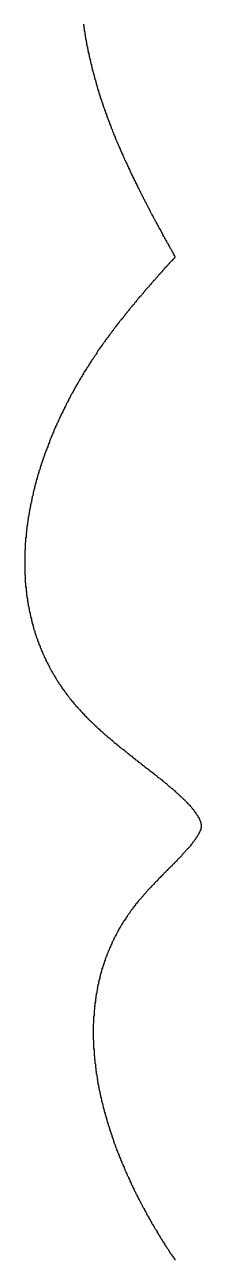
# Model space of a CAD drawing. Header units: millimetres. Extents: x 35 to 605, y 64 to 964.
# Drawn here: x 264.29 to 268.29, y 407.43 to 435.43 of the extents above; entities that cross this region are included whole.
import ezdxf

# ---------------------------------------------------------------- set-up
doc = ezdxf.new("R2010")
doc.units = ezdxf.units.MM

msp = doc.modelspace()

# ---------------------------------------------------------------- linework, layer by layer
msp.add_polyline3d([(265.617, 435.448, 0), (265.617, 435.428, 0), (265.627, 435.408, 0), (265.627, 435.398, 0), (265.627, 435.378, 0), (265.627, 435.358, 0), (265.637, 435.338, 0), (265.637, 435.328, 0), (265.637, 435.308, 0), (265.637, 435.288, 0), (265.647, 435.278, 0), (265.647, 435.258, 0), (265.647, 435.238, 0), (265.647, 435.218, 0), (265.657, 435.208, 0), (265.657, 435.188, 0), (265.657, 435.168, 0), (265.667, 435.148, 0), (265.667, 435.138, 0), (265.667, 435.118, 0), (265.667, 435.098, 0), (265.677, 435.088, 0), (265.677, 435.068, 0), (265.677, 435.048, 0), (265.687, 435.028, 0), (265.687, 435.018, 0), (265.687, 434.998, 0), (265.697, 434.978, 0), (265.697, 434.968, 0), (265.697, 434.948, 0), (265.707, 434.928, 0), (265.707, 434.918, 0), (265.707, 434.898, 0), (265.717, 434.878, 0), (265.717, 434.858, 0), (265.717, 434.848, 0), (265.727, 434.828, 0), (265.727, 434.808, 0), (265.727, 434.798, 0), (265.737, 434.778, 0), (265.737, 434.758, 0), (265.747, 434.748, 0), (265.747, 434.728, 0), (265.747, 434.708, 0), (265.757, 434.698, 0), (265.757, 434.678, 0), (265.757, 434.658, 0), (265.767, 434.648, 0), (265.767, 434.628, 0), (265.777, 434.608, 0), (265.777, 434.588, 0), (265.777, 434.578, 0), (265.787, 434.558, 0), (265.787, 434.538, 0), (265.797, 434.528, 0), (265.797, 434.508, 0), (265.797, 434.488, 0), (265.807, 434.478, 0), (265.807, 434.458, 0), (265.817, 434.438, 0), (265.817, 434.428, 0), (265.817, 434.408, 0), (265.827, 434.388, 0), (265.827, 434.378, 0), (265.837, 434.358, 0), (265.837, 434.348, 0), (265.847, 434.328, 0), (265.847, 434.308, 0), (265.857, 434.298, 0), (265.857, 434.278, 0), (265.857, 434.258, 0), (265.867, 434.248, 0), (265.867, 434.228, 0), (265.877, 434.208, 0), (265.877, 434.198, 0), (265.887, 434.178, 0), (265.887, 434.158, 0), (265.897, 434.148, 0), (265.897, 434.128, 0), (265.907, 434.108, 0), (265.907, 434.098, 0), (265.907, 434.078, 0), (265.917, 434.068, 0), (265.917, 434.048, 0), (265.927, 434.028, 0), (265.927, 434.018, 0), (265.937, 433.998, 0), (265.937, 433.978, 0), (265.947, 433.968, 0), (265.947, 433.948, 0), (265.957, 433.938, 0), (265.957, 433.918, 0), (265.967, 433.898, 0), (265.967, 433.888, 0), (265.977, 433.868, 0), (265.977, 433.848, 0), (265.987, 433.838, 0), (265.987, 433.818, 0), (265.997, 433.808, 0), (265.997, 433.788, 0), (266.007, 433.768, 0), (266.007, 433.758, 0), (266.017, 433.738, 0), (266.027, 433.718, 0), (266.027, 433.708, 0), (266.037, 433.688, 0), (266.037, 433.678, 0), (266.047, 433.658, 0), (266.047, 433.638, 0), (266.057, 433.628, 0), (266.057, 433.608, 0), (266.067, 433.598, 0), (266.067, 433.578, 0), (266.077, 433.558, 0), (266.077, 433.548, 0), (266.087, 433.528, 0), (266.097, 433.518, 0), (266.097, 433.498, 0), (266.107, 433.478, 0), (266.107, 433.468, 0), (266.117, 433.448, 0), (266.117, 433.438, 0), (266.127, 433.418, 0), (266.137, 433.408, 0), (266.137, 433.388, 0), (266.147, 433.368, 0), (266.147, 433.358, 0), (266.157, 433.338, 0), (266.157, 433.328, 0), (266.167, 433.308, 0), (266.177, 433.288, 0), (266.177, 433.278, 0), (266.187, 433.258, 0), (266.187, 433.248, 0), (266.197, 433.228, 0), (266.207, 433.218, 0), (266.207, 433.198, 0), (266.217, 433.178, 0), (266.217, 433.168, 0), (266.227, 433.148, 0), (266.237, 433.138, 0), (266.237, 433.118, 0), (266.247, 433.108, 0), (266.247, 433.088, 0), (266.257, 433.068, 0), (266.267, 433.058, 0), (266.267, 433.038, 0), (266.277, 433.028, 0), (266.277, 433.008, 0), (266.287, 432.998, 0), (266.297, 432.978, 0), (266.297, 432.958, 0), (266.307, 432.948, 0), (266.317, 432.928, 0), (266.317, 432.918, 0), (266.327, 432.898, 0), (266.337, 432.888, 0), (266.337, 432.868, 0), (266.347, 432.858, 0), (266.347, 432.838, 0), (266.357, 432.818, 0), (266.367, 432.808, 0), (266.367, 432.788, 0), (266.377, 432.778, 0), (266.387, 432.758, 0), (266.387, 432.748, 0), (266.397, 432.728, 0), (266.407, 432.718, 0), (266.407, 432.698, 0), (266.417, 432.688, 0), (266.427, 432.668, 0), (266.427, 432.648, 0), (266.437, 432.638, 0), (266.447, 432.618, 0), (266.447, 432.608, 0), (266.457, 432.588, 0), (266.467, 432.578, 0), (266.467, 432.558, 0), (266.477, 432.548, 0), (266.487, 432.528, 0), (266.487, 432.518, 0), (266.497, 432.498, 0), (266.507, 432.488, 0), (266.507, 432.468, 0), (266.517, 432.458, 0), (266.527, 432.438, 0), (266.527, 432.418, 0), (266.537, 432.408, 0), (266.547, 432.388, 0), (266.547, 432.378, 0), (266.557, 432.358, 0), (266.567, 432.348, 0), (266.567, 432.328, 0), (266.577, 432.318, 0), (266.587, 432.298, 0), (266.597, 432.288, 0), (266.597, 432.268, 0), (266.607, 432.258, 0), (266.617, 432.238, 0), (266.617, 432.228, 0), (266.627, 432.208, 0), (266.637, 432.198, 0), (266.637, 432.178, 0), (266.647, 432.168, 0), (266.657, 432.148, 0), (266.667, 432.138, 0), (266.667, 432.118, 0), (266.677, 432.108, 0), (266.687, 432.088, 0), (266.687, 432.078, 0), (266.697, 432.058, 0), (266.707, 432.048, 0), (266.717, 432.028, 0), (266.717, 432.018, 0), (266.727, 431.998, 0), (266.737, 431.988, 0), (266.737, 431.968, 0), (266.747, 431.958, 0), (266.757, 431.938, 0), (266.767, 431.928, 0), (266.767, 431.908, 0), (266.777, 431.898, 0), (266.787, 431.878, 0), (266.797, 431.868, 0), (266.797, 431.848, 0), (266.807, 431.838, 0), (266.817, 431.818, 0), (266.827, 431.808, 0), (266.827, 431.788, 0), (266.837, 431.778, 0), (266.847, 431.758, 0), (266.847, 431.748, 0), (266.857, 431.728, 0), (266.867, 431.718, 0), (266.877, 431.698, 0), (266.877, 431.688, 0), (266.887, 431.668, 0), (266.897, 431.658, 0), (266.907, 431.638, 0), (266.907, 431.628, 0), (266.917, 431.608, 0), (266.927, 431.598, 0), (266.937, 431.578, 0), (266.937, 431.568, 0), (266.947, 431.548, 0), (266.957, 431.538, 0), (266.967, 431.518, 0), (266.967, 431.508, 0), (266.977, 431.488, 0), (266.987, 431.478, 0), (266.997, 431.458, 0), (266.997, 431.448, 0), (267.007, 431.428, 0), (267.017, 431.418, 0), (267.027, 431.398, 0), (267.037, 431.388, 0), (267.037, 431.378, 0), (267.047, 431.358, 0), (267.057, 431.348, 0), (267.067, 431.328, 0), (267.067, 431.318, 0), (267.077, 431.298, 0), (267.087, 431.288, 0), (267.097, 431.268, 0), (267.097, 431.258, 0), (267.107, 431.238, 0), (267.117, 431.228, 0), (267.127, 431.208, 0), (267.127, 431.198, 0), (267.137, 431.178, 0), (267.147, 431.168, 0), (267.157, 431.148, 0), (267.167, 431.138, 0), (267.167, 431.128, 0), (267.177, 431.108, 0), (267.187, 431.098, 0), (267.197, 431.078, 0), (267.197, 431.068, 0), (267.207, 431.048, 0), (267.217, 431.038, 0), (267.227, 431.018, 0), (267.237, 431.008, 0), (267.237, 430.988, 0), (267.247, 430.978, 0), (267.257, 430.958, 0), (267.267, 430.948, 0), (267.267, 430.938, 0), (267.277, 430.918, 0), (267.287, 430.908, 0), (267.297, 430.888, 0), (267.307, 430.878, 0), (267.307, 430.858, 0), (267.317, 430.848, 0), (267.327, 430.828, 0), (267.337, 430.818, 0), (267.347, 430.798, 0), (267.347, 430.788, 0), (267.357, 430.778, 0), (267.367, 430.758, 0), (267.377, 430.748, 0), (267.387, 430.728, 0), (267.387, 430.718, 0), (267.397, 430.698, 0), (267.407, 430.688, 0), (267.417, 430.668, 0), (267.417, 430.658, 0), (267.427, 430.638, 0), (267.437, 430.628, 0), (267.447, 430.618, 0), (267.457, 430.598, 0), (267.457, 430.588, 0), (267.467, 430.568, 0), (267.477, 430.558, 0), (267.487, 430.538, 0), (267.497, 430.528, 0), (267.497, 430.508, 0), (267.507, 430.498, 0), (267.517, 430.488, 0), (267.527, 430.468, 0), (267.537, 430.458, 0), (267.537, 430.438, 0), (267.547, 430.428, 0), (267.557, 430.408, 0), (267.567, 430.398, 0), (267.577, 430.378, 0), (267.577, 430.368, 0), (267.587, 430.358, 0), (267.597, 430.338, 0), (267.607, 430.328, 0), (267.617, 430.308, 0), (267.617, 430.298, 0), (267.627, 430.278, 0), (267.637, 430.268, 0), (267.647, 430.258, 0), (267.657, 430.238, 0), (267.657, 430.228, 0), (267.667, 430.208, 0), (267.677, 430.198, 0), (267.687, 430.178, 0), (267.697, 430.168, 0), (267.687, 430.158, 0), (267.677, 430.138, 0), (267.667, 430.128, 0), (267.657, 430.118, 0), (267.647, 430.108, 0), (267.637, 430.098, 0), (267.617, 430.078, 0), (267.607, 430.068, 0), (267.597, 430.058, 0), (267.587, 430.048, 0), (267.577, 430.038, 0), (267.567, 430.028, 0), (267.557, 430.008, 0), (267.547, 429.998, 0), (267.537, 429.988, 0), (267.527, 429.978, 0), (267.517, 429.968, 0), (267.507, 429.948, 0), (267.497, 429.938, 0), (267.477, 429.928, 0), (267.467, 429.918, 0), (267.457, 429.908, 0), (267.447, 429.888, 0), (267.437, 429.878, 0), (267.427, 429.868, 0), (267.417, 429.858, 0), (267.407, 429.848, 0), (267.397, 429.828, 0), (267.387, 429.818, 0), (267.377, 429.808, 0), (267.367, 429.798, 0), (267.347, 429.778, 0), (267.337, 429.768, 0), (267.327, 429.758, 0), (267.317, 429.748, 0), (267.307, 429.738, 0), (267.297, 429.718, 0), (267.287, 429.708, 0), (267.277, 429.698, 0), (267.267, 429.688, 0), (267.257, 429.678, 0), (267.247, 429.658, 0), (267.237, 429.648, 0), (267.227, 429.638, 0), (267.207, 429.628, 0), (267.197, 429.608, 0), (267.187, 429.598, 0), (267.177, 429.588, 0), (267.167, 429.578, 0), (267.157, 429.568, 0), (267.147, 429.548, 0), (267.137, 429.538, 0), (267.127, 429.528, 0), (267.117, 429.518, 0), (267.107, 429.498, 0), (267.097, 429.488, 0), (267.087, 429.478, 0), (267.077, 429.468, 0), (267.057, 429.448, 0), (267.047, 429.438, 0), (267.037, 429.428, 0), (267.027, 429.418, 0), (267.017, 429.408, 0), (267.007, 429.388, 0), (266.997, 429.378, 0), (266.987, 429.368, 0), (266.977, 429.358, 0), (266.967, 429.338, 0), (266.957, 429.328, 0), (266.947, 429.318, 0), (266.937, 429.308, 0), (266.927, 429.288, 0), (266.917, 429.278, 0), (266.897, 429.268, 0), (266.887, 429.258, 0), (266.877, 429.238, 0), (266.867, 429.228, 0), (266.857, 429.218, 0), (266.847, 429.208, 0), (266.837, 429.188, 0), (266.827, 429.178, 0), (266.817, 429.168, 0), (266.807, 429.148, 0), (266.797, 429.138, 0), (266.787, 429.128, 0), (266.777, 429.118, 0), (266.767, 429.098, 0), (266.757, 429.088, 0), (266.747, 429.078, 0), (266.737, 429.068, 0), (266.727, 429.048, 0), (266.707, 429.038, 0), (266.697, 429.028, 0), (266.687, 429.008, 0), (266.677, 428.998, 0), (266.667, 428.988, 0), (266.657, 428.978, 0), (266.647, 428.958, 0), (266.637, 428.948, 0), (266.627, 428.938, 0), (266.617, 428.918, 0), (266.607, 428.908, 0), (266.597, 428.898, 0), (266.587, 428.888, 0), (266.577, 428.868, 0), (266.567, 428.858, 0), (266.557, 428.848, 0), (266.547, 428.828, 0), (266.537, 428.818, 0), (266.527, 428.808, 0), (266.517, 428.788, 0), (266.507, 428.778, 0), (266.497, 428.768, 0), (266.487, 428.758, 0), (266.477, 428.738, 0), (266.457, 428.728, 0), (266.447, 428.718, 0), (266.437, 428.698, 0), (266.427, 428.688, 0), (266.417, 428.678, 0), (266.407, 428.658, 0), (266.397, 428.648, 0), (266.387, 428.638, 0), (266.377, 428.618, 0), (266.367, 428.608, 0), (266.357, 428.598, 0), (266.347, 428.578, 0), (266.337, 428.568, 0), (266.327, 428.558, 0), (266.317, 428.538, 0), (266.307, 428.528, 0), (266.297, 428.518, 0), (266.287, 428.498, 0), (266.277, 428.488, 0), (266.267, 428.478, 0), (266.257, 428.458, 0), (266.247, 428.448, 0), (266.237, 428.438, 0), (266.227, 428.418, 0), (266.217, 428.408, 0), (266.207, 428.398, 0), (266.197, 428.378, 0), (266.187, 428.368, 0), (266.177, 428.348, 0), (266.167, 428.338, 0), (266.157, 428.328, 0), (266.147, 428.308, 0), (266.137, 428.298, 0), (266.127, 428.288, 0), (266.117, 428.268, 0), (266.107, 428.258, 0), (266.097, 428.238, 0), (266.087, 428.228, 0), (266.077, 428.218, 0), (266.067, 428.198, 0), (266.057, 428.188, 0), (266.047, 428.178, 0), (266.037, 428.158, 0), (266.027, 428.148, 0), (266.017, 428.128, 0), (266.007, 428.118, 0), (265.997, 428.108, 0), (265.987, 428.088, 0), (265.977, 428.078, 0), (265.967, 428.058, 0), (265.957, 428.048, 0), (265.947, 428.038, 0), (265.937, 428.018, 0), (265.927, 428.008, 0), (265.917, 427.988, 0), (265.917, 427.978, 0), (265.907, 427.958, 0), (265.897, 427.948, 0), (265.887, 427.938, 0), (265.877, 427.918, 0), (265.867, 427.908, 0), (265.857, 427.888, 0), (265.847, 427.878, 0), (265.837, 427.858, 0), (265.827, 427.848, 0), (265.817, 427.838, 0), (265.807, 427.818, 0), (265.797, 427.808, 0), (265.787, 427.788, 0), (265.777, 427.778, 0), (265.767, 427.758, 0), (265.757, 427.748, 0), (265.747, 427.728, 0), (265.737, 427.718, 0), (265.737, 427.698, 0), (265.727, 427.688, 0), (265.717, 427.668, 0), (265.707, 427.658, 0), (265.697, 427.648, 0), (265.687, 427.628, 0), (265.677, 427.618, 0), (265.667, 427.598, 0), (265.657, 427.588, 0), (265.647, 427.568, 0), (265.637, 427.558, 0), (265.627, 427.538, 0), (265.617, 427.528, 0), (265.617, 427.508, 0), (265.607, 427.498, 0), (265.597, 427.478, 0), (265.587, 427.468, 0), (265.577, 427.448, 0), (265.567, 427.438, 0), (265.557, 427.418, 0), (265.547, 427.408, 0), (265.537, 427.388, 0), (265.527, 427.378, 0), (265.527, 427.358, 0), (265.517, 427.348, 0), (265.507, 427.328, 0), (265.497, 427.308, 0), (265.487, 427.298, 0), (265.477, 427.278, 0), (265.467, 427.268, 0), (265.457, 427.248, 0), (265.447, 427.238, 0), (265.447, 427.218, 0), (265.437, 427.208, 0), (265.427, 427.188, 0), (265.417, 427.178, 0), (265.407, 427.158, 0), (265.397, 427.138, 0), (265.387, 427.128, 0), (265.387, 427.108, 0), (265.377, 427.098, 0), (265.367, 427.078, 0), (265.357, 427.068, 0), (265.347, 427.048, 0), (265.337, 427.038, 0), (265.327, 427.018, 0), (265.327, 426.998, 0), (265.317, 426.988, 0), (265.307, 426.968, 0), (265.297, 426.958, 0), (265.287, 426.938, 0), (265.277, 426.918, 0), (265.277, 426.908, 0), (265.267, 426.888, 0), (265.257, 426.878, 0), (265.247, 426.858, 0), (265.237, 426.838, 0), (265.227, 426.828, 0), (265.227, 426.808, 0), (265.217, 426.798, 0), (265.207, 426.778, 0), (265.197, 426.758, 0), (265.187, 426.748, 0), (265.187, 426.728, 0), (265.177, 426.718, 0), (265.167, 426.698, 0), (265.157, 426.678, 0), (265.147, 426.668, 0), (265.147, 426.648, 0), (265.137, 426.628, 0), (265.127, 426.618, 0), (265.117, 426.598, 0), (265.107, 426.588, 0), (265.107, 426.568, 0), (265.097, 426.548, 0), (265.087, 426.538, 0), (265.077, 426.518, 0), (265.077, 426.498, 0), (265.067, 426.488, 0), (265.057, 426.468, 0), (265.047, 426.448, 0), (265.047, 426.438, 0), (265.037, 426.418, 0), (265.027, 426.398, 0), (265.017, 426.388, 0), (265.017, 426.368, 0), (265.007, 426.348, 0), (264.997, 426.338, 0), (264.987, 426.318, 0), (264.987, 426.298, 0), (264.977, 426.288, 0), (264.967, 426.268, 0), (264.957, 426.248, 0), (264.957, 426.238, 0), (264.947, 426.218, 0), (264.937, 426.198, 0), (264.937, 426.188, 0), (264.927, 426.168, 0), (264.917, 426.148, 0), (264.907, 426.128, 0), (264.907, 426.118, 0), (264.897, 426.098, 0), (264.887, 426.078, 0), (264.887, 426.068, 0), (264.877, 426.048, 0), (264.867, 426.028, 0), (264.867, 426.018, 0), (264.857, 425.998, 0), (264.847, 425.978, 0), (264.847, 425.958, 0), (264.837, 425.948, 0), (264.827, 425.928, 0), (264.827, 425.908, 0), (264.817, 425.898, 0), (264.807, 425.878, 0), (264.807, 425.858, 0), (264.797, 425.838, 0), (264.787, 425.828, 0), (264.787, 425.808, 0), (264.777, 425.788, 0), (264.767, 425.768, 0), (264.767, 425.758, 0), (264.757, 425.738, 0), (264.747, 425.718, 0), (264.747, 425.708, 0), (264.737, 425.688, 0), (264.737, 425.668, 0), (264.727, 425.648, 0), (264.717, 425.638, 0), (264.717, 425.618, 0), (264.707, 425.598, 0), (264.707, 425.578, 0), (264.697, 425.568, 0), (264.687, 425.548, 0), (264.687, 425.528, 0), (264.677, 425.508, 0), (264.677, 425.498, 0), (264.667, 425.478, 0), (264.657, 425.458, 0), (264.657, 425.438, 0), (264.647, 425.418, 0), (264.647, 425.408, 0), (264.637, 425.388, 0), (264.637, 425.368, 0), (264.627, 425.348, 0), (264.627, 425.338, 0), (264.617, 425.318, 0), (264.607, 425.298, 0), (264.607, 425.278, 0), (264.597, 425.268, 0), (264.597, 425.248, 0), (264.587, 425.228, 0), (264.587, 425.208, 0), (264.577, 425.188, 0), (264.577, 425.178, 0), (264.567, 425.158, 0), (264.567, 425.138, 0), (264.557, 425.118, 0), (264.557, 425.108, 0), (264.547, 425.088, 0), (264.547, 425.068, 0), (264.537, 425.048, 0), (264.537, 425.028, 0), (264.527, 425.018, 0), (264.527, 424.998, 0), (264.517, 424.978, 0), (264.517, 424.958, 0), (264.507, 424.938, 0), (264.507, 424.928, 0), (264.507, 424.908, 0), (264.497, 424.888, 0), (264.497, 424.868, 0), (264.487, 424.848, 0), (264.487, 424.838, 0), (264.477, 424.818, 0), (264.477, 424.798, 0), (264.477, 424.778, 0), (264.467, 424.758, 0), (264.467, 424.748, 0), (264.457, 424.728, 0), (264.457, 424.708, 0), (264.447, 424.688, 0), (264.447, 424.668, 0), (264.447, 424.648, 0), (264.437, 424.638, 0), (264.437, 424.618, 0), (264.437, 424.598, 0), (264.427, 424.578, 0), (264.427, 424.558, 0), (264.417, 424.548, 0), (264.417, 424.528, 0), (264.417, 424.508, 0), (264.407, 424.488, 0), (264.407, 424.468, 0), (264.407, 424.448, 0), (264.397, 424.438, 0), (264.397, 424.418, 0), (264.397, 424.398, 0), (264.387, 424.378, 0), (264.387, 424.358, 0), (264.387, 424.338, 0), (264.377, 424.328, 0), (264.377, 424.308, 0), (264.377, 424.288, 0), (264.367, 424.268, 0), (264.367, 424.248, 0), (264.367, 424.228, 0), (264.367, 424.218, 0), (264.357, 424.198, 0), (264.357, 424.178, 0), (264.357, 424.158, 0), (264.347, 424.138, 0), (264.347, 424.118, 0), (264.347, 424.108, 0), (264.347, 424.088, 0), (264.337, 424.068, 0), (264.337, 424.048, 0), (264.337, 424.028, 0), (264.337, 424.008, 0), (264.337, 423.998, 0), (264.327, 423.978, 0), (264.327, 423.958, 0), (264.327, 423.938, 0), (264.327, 423.918, 0), (264.317, 423.898, 0), (264.317, 423.878, 0), (264.317, 423.868, 0), (264.317, 423.848, 0), (264.317, 423.828, 0), (264.317, 423.808, 0), (264.307, 423.788, 0), (264.307, 423.768, 0), (264.307, 423.758, 0), (264.307, 423.738, 0), (264.307, 423.718, 0), (264.307, 423.698, 0), (264.297, 423.678, 0), (264.297, 423.658, 0), (264.297, 423.638, 0), (264.297, 423.628, 0), (264.297, 423.608, 0), (264.297, 423.588, 0), (264.297, 423.568, 0), (264.297, 423.548, 0), (264.297, 423.528, 0), (264.287, 423.508, 0), (264.287, 423.498, 0), (264.287, 423.478, 0), (264.287, 423.458, 0), (264.287, 423.438, 0), (264.287, 423.418, 0), (264.287, 423.398, 0), (264.287, 423.378, 0), (264.287, 423.368, 0), (264.287, 423.348, 0), (264.287, 423.328, 0), (264.287, 423.308, 0), (264.287, 423.288, 0), (264.287, 423.268, 0), (264.287, 423.248, 0), (264.287, 423.238, 0), (264.287, 423.218, 0), (264.287, 423.198, 0), (264.287, 423.178, 0), (264.287, 423.158, 0), (264.287, 423.138, 0), (264.287, 423.118, 0), (264.287, 423.108, 0), (264.287, 423.088, 0), (264.287, 423.068, 0), (264.287, 423.048, 0), (264.287, 423.028, 0), (264.287, 423.008, 0), (264.287, 422.988, 0), (264.287, 422.978, 0), (264.287, 422.958, 0), (264.297, 422.938, 0), (264.297, 422.918, 0), (264.297, 422.898, 0), (264.297, 422.878, 0), (264.297, 422.858, 0), (264.297, 422.848, 0), (264.297, 422.828, 0), (264.297, 422.808, 0), (264.297, 422.788, 0), (264.307, 422.768, 0), (264.307, 422.748, 0), (264.307, 422.728, 0), (264.307, 422.718, 0), (264.307, 422.698, 0), (264.307, 422.678, 0), (264.317, 422.658, 0), (264.317, 422.638, 0), (264.317, 422.618, 0), (264.317, 422.598, 0), (264.317, 422.588, 0), (264.327, 422.568, 0), (264.327, 422.548, 0), (264.327, 422.528, 0), (264.327, 422.508, 0), (264.337, 422.488, 0), (264.337, 422.478, 0), (264.337, 422.458, 0), (264.337, 422.438, 0), (264.347, 422.418, 0), (264.347, 422.398, 0), (264.347, 422.378, 0), (264.347, 422.358, 0), (264.357, 422.348, 0), (264.357, 422.328, 0), (264.357, 422.308, 0), (264.367, 422.288, 0), (264.367, 422.268, 0), (264.367, 422.248, 0), (264.377, 422.238, 0), (264.377, 422.218, 0), (264.377, 422.198, 0), (264.387, 422.178, 0), (264.387, 422.158, 0), (264.387, 422.138, 0), (264.397, 422.128, 0), (264.397, 422.108, 0), (264.407, 422.088, 0), (264.407, 422.068, 0), (264.407, 422.048, 0), (264.417, 422.028, 0), (264.417, 422.018, 0), (264.427, 421.998, 0), (264.427, 421.978, 0), (264.437, 421.958, 0), (264.437, 421.938, 0), (264.437, 421.918, 0), (264.447, 421.908, 0), (264.447, 421.888, 0), (264.457, 421.868, 0), (264.457, 421.848, 0), (264.467, 421.828, 0), (264.467, 421.808, 0), (264.477, 421.798, 0), (264.477, 421.778, 0), (264.487, 421.758, 0), (264.487, 421.738, 0), (264.497, 421.718, 0), (264.497, 421.708, 0), (264.507, 421.688, 0), (264.517, 421.668, 0), (264.517, 421.648, 0), (264.527, 421.628, 0), (264.527, 421.618, 0), (264.537, 421.598, 0), (264.537, 421.578, 0), (264.547, 421.558, 0), (264.557, 421.538, 0), (264.557, 421.528, 0), (264.567, 421.508, 0), (264.577, 421.488, 0), (264.577, 421.468, 0), (264.587, 421.448, 0), (264.587, 421.438, 0), (264.597, 421.418, 0), (264.607, 421.398, 0), (264.607, 421.378, 0), (264.617, 421.358, 0), (264.627, 421.348, 0), (264.637, 421.328, 0), (264.637, 421.308, 0), (264.647, 421.288, 0), (264.657, 421.278, 0), (264.657, 421.258, 0), (264.667, 421.238, 0), (264.677, 421.218, 0), (264.687, 421.208, 0), (264.687, 421.188, 0), (264.697, 421.168, 0), (264.707, 421.148, 0), (264.717, 421.128, 0), (264.727, 421.118, 0), (264.727, 421.098, 0), (264.737, 421.078, 0), (264.747, 421.058, 0), (264.757, 421.048, 0), (264.767, 421.028, 0), (264.767, 421.008, 0), (264.777, 420.988, 0), (264.787, 420.978, 0), (264.797, 420.958, 0), (264.807, 420.938, 0), (264.817, 420.928, 0), (264.827, 420.908, 0), (264.837, 420.888, 0), (264.837, 420.868, 0), (264.847, 420.858, 0), (264.857, 420.838, 0), (264.867, 420.818, 0), (264.877, 420.808, 0), (264.887, 420.788, 0), (264.897, 420.768, 0), (264.907, 420.748, 0), (264.917, 420.738, 0), (264.927, 420.718, 0), (264.937, 420.698, 0), (264.947, 420.688, 0), (264.957, 420.668, 0), (264.967, 420.648, 0), (264.977, 420.638, 0), (264.987, 420.618, 0), (264.997, 420.598, 0), (265.007, 420.578, 0), (265.017, 420.568, 0), (265.027, 420.548, 0), (265.037, 420.528, 0), (265.047, 420.518, 0), (265.057, 420.498, 0), (265.067, 420.478, 0), (265.087, 420.468, 0), (265.097, 420.448, 0), (265.107, 420.428, 0), (265.117, 420.418, 0), (265.127, 420.398, 0), (265.137, 420.378, 0), (265.147, 420.368, 0), (265.157, 420.348, 0), (265.177, 420.338, 0), (265.187, 420.318, 0), (265.197, 420.298, 0), (265.207, 420.288, 0), (265.217, 420.268, 0), (265.237, 420.248, 0), (265.247, 420.238, 0), (265.257, 420.218, 0), (265.267, 420.208, 0), (265.287, 420.188, 0), (265.297, 420.168, 0), (265.307, 420.158, 0), (265.317, 420.138, 0), (265.337, 420.128, 0), (265.347, 420.108, 0), (265.357, 420.088, 0), (265.367, 420.078, 0), (265.387, 420.058, 0), (265.397, 420.048, 0), (265.407, 420.028, 0), (265.427, 420.008, 0), (265.437, 419.998, 0), (265.447, 419.978, 0), (265.467, 419.968, 0), (265.477, 419.948, 0), (265.497, 419.938, 0), (265.507, 419.918, 0), (265.517, 419.908, 0), (265.537, 419.888, 0), (265.547, 419.868, 0), (265.557, 419.858, 0), (265.577, 419.838, 0), (265.587, 419.828, 0), (265.607, 419.808, 0), (265.617, 419.798, 0), (265.637, 419.778, 0), (265.647, 419.768, 0), (265.657, 419.748, 0), (265.677, 419.738, 0), (265.687, 419.718, 0), (265.707, 419.708, 0), (265.717, 419.698, 0), (265.737, 419.678, 0), (265.747, 419.668, 0), (265.767, 419.648, 0), (265.777, 419.638, 0), (265.797, 419.618, 0), (265.807, 419.608, 0), (265.827, 419.588, 0), (265.837, 419.578, 0), (265.857, 419.558, 0), (265.867, 419.548, 0), (265.887, 419.538, 0), (265.897, 419.518, 0), (265.917, 419.508, 0), (265.927, 419.488, 0), (265.947, 419.478, 0), (265.957, 419.468, 0), (265.977, 419.448, 0), (265.987, 419.438, 0), (266.007, 419.418, 0), (266.017, 419.408, 0), (266.037, 419.398, 0), (266.057, 419.378, 0), (266.067, 419.368, 0), (266.087, 419.358, 0), (266.097, 419.338, 0), (266.117, 419.328, 0), (266.127, 419.308, 0), (266.147, 419.298, 0), (266.157, 419.288, 0), (266.177, 419.268, 0), (266.197, 419.258, 0), (266.207, 419.248, 0), (266.227, 419.228, 0), (266.237, 419.218, 0), (266.257, 419.208, 0), (266.267, 419.188, 0), (266.287, 419.178, 0), (266.307, 419.168, 0), (266.317, 419.148, 0), (266.337, 419.138, 0), (266.347, 419.128, 0), (266.367, 419.118, 0), (266.377, 419.098, 0), (266.397, 419.088, 0), (266.417, 419.078, 0), (266.427, 419.058, 0), (266.447, 419.048, 0), (266.457, 419.038, 0), (266.477, 419.018, 0), (266.497, 419.008, 0), (266.507, 418.998, 0), (266.527, 418.988, 0), (266.537, 418.968, 0), (266.557, 418.958, 0), (266.567, 418.948, 0), (266.587, 418.938, 0), (266.607, 418.918, 0), (266.617, 418.908, 0), (266.637, 418.898, 0), (266.647, 418.888, 0), (266.667, 418.868, 0), (266.677, 418.858, 0), (266.697, 418.848, 0), (266.717, 418.838, 0), (266.727, 418.818, 0), (266.747, 418.808, 0), (266.757, 418.798, 0), (266.777, 418.788, 0), (266.787, 418.768, 0), (266.807, 418.758, 0), (266.827, 418.748, 0), (266.837, 418.738, 0), (266.857, 418.728, 0), (266.867, 418.708, 0), (266.887, 418.698, 0), (266.897, 418.688, 0), (266.917, 418.678, 0), (266.927, 418.668, 0), (266.947, 418.648, 0), (266.957, 418.638, 0), (266.977, 418.628, 0), (266.987, 418.618, 0), (267.007, 418.608, 0), (267.017, 418.588, 0), (267.037, 418.578, 0), (267.047, 418.568, 0), (267.067, 418.558, 0), (267.077, 418.548, 0), (267.097, 418.538, 0), (267.107, 418.518, 0), (267.127, 418.508, 0), (267.137, 418.498, 0), (267.157, 418.488, 0), (267.167, 418.478, 0), (267.187, 418.468, 0), (267.197, 418.448, 0), (267.217, 418.438, 0), (267.227, 418.428, 0), (267.247, 418.418, 0), (267.257, 418.408, 0), (267.277, 418.398, 0), (267.287, 418.388, 0), (267.297, 418.368, 0), (267.317, 418.358, 0), (267.327, 418.348, 0), (267.347, 418.338, 0), (267.357, 418.328, 0), (267.367, 418.318, 0), (267.387, 418.308, 0), (267.397, 418.288, 0), (267.417, 418.278, 0), (267.427, 418.268, 0), (267.437, 418.258, 0), (267.457, 418.248, 0), (267.467, 418.238, 0), (267.477, 418.228, 0), (267.497, 418.218, 0), (267.507, 418.208, 0), (267.517, 418.198, 0), (267.537, 418.178, 0), (267.547, 418.168, 0), (267.557, 418.158, 0), (267.567, 418.148, 0), (267.587, 418.138, 0), (267.597, 418.128, 0), (267.607, 418.118, 0), (267.627, 418.108, 0), (267.637, 418.098, 0), (267.647, 418.088, 0), (267.657, 418.078, 0), (267.667, 418.068, 0), (267.687, 418.058, 0), (267.697, 418.038, 0), (267.707, 418.028, 0), (267.717, 418.018, 0), (267.727, 418.008, 0), (267.747, 417.998, 0), (267.757, 417.988, 0), (267.767, 417.978, 0), (267.777, 417.968, 0), (267.787, 417.958, 0), (267.797, 417.948, 0), (267.807, 417.938, 0), (267.817, 417.928, 0), (267.837, 417.918, 0), (267.847, 417.908, 0), (267.857, 417.898, 0), (267.867, 417.888, 0), (267.877, 417.878, 0), (267.887, 417.868, 0), (267.897, 417.858, 0), (267.907, 417.848, 0), (267.917, 417.838, 0), (267.927, 417.828, 0), (267.937, 417.818, 0), (267.947, 417.808, 0), (267.957, 417.798, 0), (267.967, 417.788, 0), (267.967, 417.778, 0), (267.977, 417.768, 0), (267.987, 417.758, 0), (267.997, 417.748, 0), (268.007, 417.738, 0), (268.017, 417.738, 0), (268.027, 417.728, 0), (268.037, 417.718, 0), (268.037, 417.708, 0), (268.047, 417.698, 0), (268.057, 417.688, 0), (268.067, 417.678, 0), (268.067, 417.668, 0), (268.077, 417.658, 0), (268.087, 417.648, 0), (268.097, 417.638, 0), (268.097, 417.638, 0), (268.107, 417.628, 0), (268.117, 417.618, 0), (268.117, 417.608, 0), (268.127, 417.598, 0), (268.137, 417.588, 0), (268.137, 417.578, 0), (268.147, 417.578, 0), (268.157, 417.568, 0), (268.157, 417.558, 0), (268.167, 417.548, 0), (268.167, 417.538, 0), (268.177, 417.528, 0), (268.177, 417.528, 0), (268.187, 417.518, 0), (268.187, 417.508, 0), (268.197, 417.498, 0), (268.197, 417.498, 0), (268.207, 417.488, 0), (268.207, 417.478, 0), (268.217, 417.468, 0), (268.217, 417.468, 0), (268.217, 417.458, 0), (268.227, 417.448, 0), (268.227, 417.448, 0), (268.237, 417.438, 0), (268.237, 417.428, 0), (268.237, 417.428, 0), (268.247, 417.418, 0), (268.247, 417.408, 0), (268.247, 417.408, 0), (268.247, 417.398, 0), (268.257, 417.388, 0), (268.257, 417.388, 0), (268.257, 417.378, 0), (268.257, 417.378, 0), (268.267, 417.368, 0), (268.267, 417.368, 0), (268.267, 417.358, 0), (268.267, 417.358, 0), (268.267, 417.348, 0), (268.267, 417.338, 0), (268.277, 417.338, 0), (268.277, 417.328, 0), (268.277, 417.328, 0), (268.277, 417.328, 0), (268.277, 417.318, 0), (268.277, 417.318, 0), (268.277, 417.308, 0), (268.277, 417.308, 0), (268.287, 417.298, 0), (268.287, 417.298, 0), (268.287, 417.288, 0), (268.287, 417.288, 0), (268.287, 417.288, 0), (268.287, 417.278, 0), (268.287, 417.278, 0), (268.287, 417.268, 0), (268.287, 417.268, 0), (268.287, 417.268, 0), (268.287, 417.258, 0), (268.287, 417.258, 0), (268.287, 417.258, 0), (268.287, 417.248, 0), (268.287, 417.248, 0), (268.287, 417.248, 0), (268.287, 417.238, 0), (268.287, 417.238, 0), (268.287, 417.238, 0), (268.287, 417.228, 0), (268.287, 417.228, 0), (268.287, 417.228, 0), (268.287, 417.218, 0), (268.287, 417.218, 0), (268.277, 417.208, 0), (268.277, 417.208, 0), (268.277, 417.208, 0), (268.277, 417.198, 0), (268.277, 417.198, 0), (268.277, 417.188, 0), (268.277, 417.188, 0), (268.277, 417.178, 0), (268.277, 417.178, 0), (268.267, 417.168, 0), (268.267, 417.168, 0), (268.267, 417.158, 0), (268.267, 417.158, 0), (268.267, 417.148, 0), (268.257, 417.148, 0), (268.257, 417.138, 0), (268.257, 417.128, 0), (268.257, 417.128, 0), (268.247, 417.118, 0), (268.247, 417.108, 0), (268.247, 417.108, 0), (268.237, 417.098, 0), (268.237, 417.088, 0), (268.227, 417.088, 0), (268.227, 417.078, 0), (268.227, 417.068, 0), (268.217, 417.058, 0), (268.217, 417.058, 0), (268.207, 417.048, 0), (268.207, 417.038, 0), (268.197, 417.028, 0), (268.197, 417.018, 0), (268.187, 417.008, 0), (268.187, 417.008, 0), (268.177, 416.998, 0), (268.177, 416.988, 0), (268.167, 416.978, 0), (268.157, 416.968, 0), (268.157, 416.958, 0), (268.147, 416.948, 0), (268.137, 416.938, 0), (268.137, 416.928, 0), (268.127, 416.918, 0), (268.117, 416.908, 0), (268.117, 416.908, 0), (268.107, 416.898, 0), (268.097, 416.888, 0), (268.087, 416.878, 0), (268.087, 416.868, 0), (268.077, 416.858, 0), (268.067, 416.848, 0), (268.057, 416.838, 0), (268.047, 416.828, 0), (268.047, 416.808, 0), (268.037, 416.798, 0), (268.027, 416.788, 0), (268.017, 416.778, 0), (268.007, 416.768, 0), (267.997, 416.758, 0), (267.987, 416.748, 0), (267.977, 416.738, 0), (267.967, 416.728, 0), (267.957, 416.718, 0), (267.947, 416.708, 0), (267.937, 416.698, 0), (267.927, 416.688, 0), (267.917, 416.668, 0), (267.907, 416.658, 0), (267.897, 416.648, 0), (267.887, 416.638, 0), (267.877, 416.628, 0), (267.867, 416.618, 0), (267.857, 416.608, 0), (267.847, 416.598, 0), (267.837, 416.578, 0), (267.827, 416.568, 0), (267.817, 416.558, 0), (267.807, 416.548, 0), (267.797, 416.538, 0), (267.777, 416.518, 0), (267.767, 416.508, 0), (267.757, 416.498, 0), (267.747, 416.488, 0), (267.737, 416.478, 0), (267.727, 416.458, 0), (267.707, 416.448, 0), (267.697, 416.438, 0), (267.687, 416.428, 0), (267.677, 416.418, 0), (267.667, 416.398, 0), (267.647, 416.388, 0), (267.637, 416.378, 0), (267.627, 416.368, 0), (267.617, 416.348, 0), (267.597, 416.338, 0), (267.587, 416.328, 0), (267.577, 416.318, 0), (267.567, 416.298, 0), (267.547, 416.288, 0), (267.537, 416.278, 0), (267.527, 416.268, 0), (267.517, 416.248, 0), (267.497, 416.238, 0), (267.487, 416.228, 0), (267.477, 416.208, 0), (267.467, 416.198, 0), (267.447, 416.188, 0), (267.437, 416.168, 0), (267.427, 416.158, 0), (267.407, 416.148, 0), (267.397, 416.128, 0), (267.387, 416.118, 0), (267.367, 416.108, 0), (267.357, 416.088, 0), (267.347, 416.078, 0), (267.327, 416.068, 0), (267.317, 416.048, 0), (267.307, 416.038, 0), (267.297, 416.028, 0), (267.277, 416.008, 0), (267.267, 415.998, 0), (267.257, 415.988, 0), (267.237, 415.968, 0), (267.227, 415.958, 0), (267.217, 415.938, 0), (267.197, 415.928, 0), (267.187, 415.918, 0), (267.177, 415.898, 0), (267.157, 415.888, 0), (267.147, 415.868, 0), (267.137, 415.858, 0), (267.117, 415.838, 0), (267.107, 415.828, 0), (267.097, 415.818, 0), (267.077, 415.798, 0), (267.067, 415.788, 0), (267.057, 415.768, 0), (267.037, 415.758, 0), (267.027, 415.738, 0), (267.017, 415.728, 0), (266.997, 415.708, 0), (266.987, 415.698, 0), (266.977, 415.678, 0), (266.967, 415.668, 0), (266.947, 415.648, 0), (266.937, 415.638, 0), (266.927, 415.618, 0), (266.907, 415.608, 0), (266.897, 415.588, 0), (266.887, 415.578, 0), (266.867, 415.558, 0), (266.857, 415.548, 0), (266.847, 415.528, 0), (266.837, 415.518, 0), (266.817, 415.498, 0), (266.807, 415.488, 0), (266.797, 415.468, 0), (266.787, 415.448, 0), (266.767, 415.438, 0), (266.757, 415.418, 0), (266.747, 415.408, 0), (266.737, 415.388, 0), (266.727, 415.368, 0), (266.707, 415.358, 0), (266.697, 415.338, 0), (266.687, 415.328, 0), (266.677, 415.308, 0), (266.667, 415.288, 0), (266.657, 415.278, 0), (266.637, 415.258, 0), (266.627, 415.238, 0), (266.617, 415.228, 0), (266.607, 415.208, 0), (266.597, 415.188, 0), (266.587, 415.178, 0), (266.577, 415.158, 0), (266.567, 415.138, 0), (266.557, 415.128, 0), (266.537, 415.108, 0), (266.527, 415.098, 0), (266.517, 415.078, 0), (266.507, 415.058, 0), (266.497, 415.038, 0), (266.487, 415.028, 0), (266.477, 415.008, 0), (266.467, 414.988, 0), (266.457, 414.978, 0), (266.447, 414.958, 0), (266.437, 414.938, 0), (266.427, 414.928, 0), (266.417, 414.908, 0), (266.407, 414.888, 0), (266.397, 414.878, 0), (266.397, 414.858, 0), (266.387, 414.838, 0), (266.377, 414.828, 0), (266.367, 414.808, 0), (266.357, 414.788, 0), (266.347, 414.768, 0), (266.337, 414.758, 0), (266.327, 414.738, 0), (266.317, 414.718, 0), (266.307, 414.698, 0), (266.307, 414.688, 0), (266.297, 414.668, 0), (266.287, 414.648, 0), (266.277, 414.638, 0), (266.267, 414.618, 0), (266.257, 414.598, 0), (266.257, 414.578, 0), (266.247, 414.568, 0), (266.237, 414.548, 0), (266.227, 414.528, 0), (266.227, 414.508, 0), (266.217, 414.498, 0), (266.207, 414.478, 0), (266.197, 414.458, 0), (266.197, 414.438, 0), (266.187, 414.428, 0), (266.177, 414.408, 0), (266.167, 414.388, 0), (266.167, 414.368, 0), (266.157, 414.358, 0), (266.147, 414.338, 0), (266.147, 414.318, 0), (266.137, 414.298, 0), (266.127, 414.278, 0), (266.127, 414.268, 0), (266.117, 414.248, 0), (266.107, 414.228, 0), (266.107, 414.208, 0), (266.097, 414.198, 0), (266.097, 414.178, 0), (266.087, 414.158, 0), (266.077, 414.138, 0), (266.077, 414.118, 0), (266.067, 414.108, 0), (266.067, 414.088, 0), (266.057, 414.068, 0), (266.047, 414.048, 0), (266.047, 414.038, 0), (266.037, 414.018, 0), (266.037, 413.998, 0), (266.027, 413.978, 0), (266.027, 413.958, 0), (266.017, 413.948, 0), (266.017, 413.928, 0), (266.007, 413.908, 0), (266.007, 413.888, 0), (265.997, 413.868, 0), (265.997, 413.858, 0), (265.987, 413.838, 0), (265.987, 413.818, 0), (265.987, 413.798, 0), (265.977, 413.778, 0), (265.977, 413.758, 0), (265.967, 413.748, 0), (265.967, 413.728, 0), (265.957, 413.708, 0), (265.957, 413.688, 0), (265.957, 413.668, 0), (265.947, 413.658, 0), (265.947, 413.638, 0), (265.937, 413.618, 0), (265.937, 413.598, 0), (265.937, 413.578, 0), (265.927, 413.558, 0), (265.927, 413.548, 0), (265.927, 413.528, 0), (265.917, 413.508, 0), (265.917, 413.488, 0), (265.917, 413.468, 0), (265.907, 413.448, 0), (265.907, 413.438, 0), (265.907, 413.418, 0), (265.897, 413.398, 0), (265.897, 413.378, 0), (265.897, 413.358, 0), (265.897, 413.348, 0), (265.887, 413.328, 0), (265.887, 413.308, 0), (265.887, 413.288, 0), (265.887, 413.268, 0), (265.877, 413.248, 0), (265.877, 413.238, 0), (265.877, 413.218, 0), (265.877, 413.198, 0), (265.877, 413.178, 0), (265.867, 413.158, 0), (265.867, 413.138, 0), (265.867, 413.128, 0), (265.867, 413.108, 0), (265.867, 413.088, 0), (265.857, 413.068, 0), (265.857, 413.048, 0), (265.857, 413.028, 0), (265.857, 413.008, 0), (265.857, 412.998, 0), (265.857, 412.978, 0), (265.857, 412.958, 0), (265.847, 412.938, 0), (265.847, 412.918, 0), (265.847, 412.898, 0), (265.847, 412.888, 0), (265.847, 412.868, 0), (265.847, 412.848, 0), (265.847, 412.828, 0), (265.847, 412.808, 0), (265.847, 412.788, 0), (265.847, 412.778, 0), (265.837, 412.758, 0), (265.837, 412.738, 0), (265.837, 412.718, 0), (265.837, 412.698, 0), (265.837, 412.678, 0), (265.837, 412.668, 0), (265.837, 412.648, 0), (265.837, 412.628, 0), (265.837, 412.608, 0), (265.837, 412.588, 0), (265.837, 412.568, 0), (265.837, 412.548, 0), (265.837, 412.538, 0), (265.837, 412.518, 0), (265.837, 412.498, 0), (265.837, 412.478, 0), (265.837, 412.458, 0), (265.837, 412.438, 0), (265.837, 412.428, 0), (265.837, 412.408, 0), (265.847, 412.388, 0), (265.847, 412.368, 0), (265.847, 412.348, 0), (265.847, 412.328, 0), (265.847, 412.318, 0), (265.847, 412.298, 0), (265.847, 412.278, 0), (265.847, 412.258, 0), (265.847, 412.238, 0), (265.847, 412.218, 0), (265.847, 412.208, 0), (265.857, 412.188, 0), (265.857, 412.168, 0), (265.857, 412.148, 0), (265.857, 412.128, 0), (265.857, 412.108, 0), (265.857, 412.098, 0), (265.857, 412.078, 0), (265.857, 412.058, 0), (265.867, 412.038, 0), (265.867, 412.018, 0), (265.867, 411.998, 0), (265.867, 411.988, 0), (265.867, 411.968, 0), (265.877, 411.948, 0), (265.877, 411.928, 0), (265.877, 411.908, 0), (265.877, 411.888, 0), (265.877, 411.878, 0), (265.887, 411.858, 0), (265.887, 411.838, 0), (265.887, 411.818, 0), (265.887, 411.798, 0), (265.887, 411.778, 0), (265.897, 411.768, 0), (265.897, 411.748, 0), (265.897, 411.728, 0), (265.897, 411.708, 0), (265.907, 411.688, 0), (265.907, 411.668, 0), (265.907, 411.658, 0), (265.907, 411.638, 0), (265.917, 411.618, 0), (265.917, 411.598, 0), (265.917, 411.578, 0), (265.927, 411.568, 0), (265.927, 411.548, 0), (265.927, 411.528, 0), (265.937, 411.508, 0), (265.937, 411.488, 0), (265.937, 411.468, 0), (265.937, 411.458, 0), (265.947, 411.438, 0), (265.947, 411.418, 0), (265.947, 411.398, 0), (265.957, 411.378, 0), (265.957, 411.368, 0), (265.957, 411.348, 0), (265.967, 411.328, 0), (265.967, 411.308, 0), (265.977, 411.288, 0), (265.977, 411.278, 0), (265.977, 411.258, 0), (265.987, 411.238, 0), (265.987, 411.218, 0), (265.987, 411.198, 0), (265.997, 411.188, 0), (265.997, 411.168, 0), (266.007, 411.148, 0), (266.007, 411.128, 0), (266.007, 411.108, 0), (266.017, 411.098, 0), (266.017, 411.078, 0), (266.027, 411.058, 0), (266.027, 411.038, 0), (266.027, 411.018, 0), (266.037, 411.008, 0), (266.037, 410.988, 0), (266.047, 410.968, 0), (266.047, 410.948, 0), (266.057, 410.928, 0), (266.057, 410.918, 0), (266.067, 410.898, 0), (266.067, 410.878, 0), (266.067, 410.858, 0), (266.077, 410.848, 0), (266.077, 410.828, 0), (266.087, 410.808, 0), (266.087, 410.788, 0), (266.097, 410.768, 0), (266.097, 410.758, 0), (266.107, 410.738, 0), (266.107, 410.718, 0), (266.117, 410.698, 0), (266.117, 410.688, 0), (266.127, 410.668, 0), (266.127, 410.648, 0), (266.137, 410.628, 0), (266.137, 410.608, 0), (266.147, 410.598, 0), (266.147, 410.578, 0), (266.157, 410.558, 0), (266.157, 410.538, 0), (266.167, 410.528, 0), (266.167, 410.508, 0), (266.177, 410.488, 0), (266.177, 410.468, 0), (266.187, 410.458, 0), (266.197, 410.438, 0), (266.197, 410.418, 0), (266.207, 410.398, 0), (266.207, 410.388, 0), (266.217, 410.368, 0), (266.217, 410.348, 0), (266.227, 410.328, 0), (266.227, 410.318, 0), (266.237, 410.298, 0), (266.247, 410.278, 0), (266.247, 410.268, 0), (266.257, 410.248, 0), (266.257, 410.228, 0), (266.267, 410.208, 0), (266.267, 410.198, 0), (266.277, 410.178, 0), (266.287, 410.158, 0), (266.287, 410.138, 0), (266.297, 410.128, 0), (266.297, 410.108, 0), (266.307, 410.088, 0), (266.317, 410.078, 0), (266.317, 410.058, 0), (266.327, 410.038, 0), (266.337, 410.018, 0), (266.337, 410.008, 0), (266.347, 409.988, 0), (266.347, 409.968, 0), (266.357, 409.958, 0), (266.367, 409.938, 0), (266.367, 409.918, 0), (266.377, 409.898, 0), (266.387, 409.888, 0), (266.387, 409.868, 0), (266.397, 409.848, 0), (266.407, 409.838, 0), (266.407, 409.818, 0), (266.417, 409.798, 0), (266.427, 409.788, 0), (266.427, 409.768, 0), (266.437, 409.748, 0), (266.447, 409.738, 0), (266.447, 409.718, 0), (266.457, 409.698, 0), (266.467, 409.688, 0), (266.467, 409.668, 0), (266.477, 409.648, 0), (266.487, 409.638, 0), (266.487, 409.618, 0), (266.497, 409.598, 0), (266.507, 409.588, 0), (266.507, 409.568, 0), (266.517, 409.548, 0), (266.527, 409.538, 0), (266.537, 409.518, 0), (266.537, 409.498, 0), (266.547, 409.488, 0), (266.557, 409.468, 0), (266.557, 409.448, 0), (266.567, 409.438, 0), (266.577, 409.418, 0), (266.577, 409.398, 0), (266.587, 409.388, 0), (266.597, 409.368, 0), (266.607, 409.348, 0), (266.607, 409.338, 0), (266.617, 409.318, 0), (266.627, 409.308, 0), (266.637, 409.288, 0), (266.637, 409.268, 0), (266.647, 409.258, 0), (266.657, 409.238, 0), (266.667, 409.218, 0), (266.667, 409.208, 0), (266.677, 409.188, 0), (266.687, 409.178, 0), (266.697, 409.158, 0), (266.697, 409.138, 0), (266.707, 409.128, 0), (266.717, 409.108, 0), (266.727, 409.098, 0), (266.727, 409.078, 0), (266.737, 409.058, 0), (266.747, 409.048, 0), (266.757, 409.028, 0), (266.757, 409.018, 0), (266.767, 408.998, 0), (266.777, 408.978, 0), (266.787, 408.968, 0), (266.797, 408.948, 0), (266.797, 408.938, 0), (266.807, 408.918, 0), (266.817, 408.908, 0), (266.827, 408.888, 0), (266.827, 408.868, 0), (266.837, 408.858, 0), (266.847, 408.838, 0), (266.857, 408.828, 0), (266.867, 408.808, 0), (266.867, 408.798, 0), (266.877, 408.778, 0), (266.887, 408.758, 0), (266.897, 408.748, 0), (266.907, 408.728, 0), (266.907, 408.718, 0), (266.917, 408.698, 0), (266.927, 408.688, 0), (266.937, 408.668, 0), (266.947, 408.658, 0), (266.947, 408.638, 0), (266.957, 408.628, 0), (266.967, 408.608, 0), (266.977, 408.588, 0), (266.987, 408.578, 0), (266.997, 408.558, 0), (266.997, 408.548, 0), (267.007, 408.528, 0), (267.017, 408.518, 0), (267.027, 408.498, 0), (267.037, 408.488, 0), (267.047, 408.468, 0), (267.047, 408.458, 0), (267.057, 408.438, 0), (267.067, 408.428, 0), (267.077, 408.408, 0), (267.087, 408.398, 0), (267.097, 408.378, 0), (267.097, 408.368, 0), (267.107, 408.348, 0), (267.117, 408.338, 0), (267.127, 408.318, 0), (267.137, 408.308, 0), (267.147, 408.288, 0), (267.157, 408.278, 0), (267.157, 408.258, 0), (267.167, 408.248, 0), (267.177, 408.228, 0), (267.187, 408.218, 0), (267.197, 408.198, 0), (267.207, 408.188, 0), (267.217, 408.168, 0), (267.217, 408.158, 0), (267.227, 408.138, 0), (267.237, 408.128, 0), (267.247, 408.108, 0), (267.257, 408.098, 0), (267.267, 408.088, 0), (267.277, 408.068, 0), (267.287, 408.058, 0), (267.287, 408.038, 0), (267.297, 408.028, 0), (267.307, 408.008, 0), (267.317, 407.998, 0), (267.327, 407.978, 0), (267.337, 407.968, 0), (267.347, 407.948, 0), (267.357, 407.938, 0), (267.357, 407.918, 0), (267.367, 407.908, 0), (267.377, 407.898, 0), (267.387, 407.878, 0), (267.397, 407.868, 0), (267.407, 407.848, 0), (267.417, 407.838, 0), (267.427, 407.818, 0), (267.437, 407.808, 0), (267.447, 407.798, 0), (267.447, 407.778, 0), (267.457, 407.768, 0), (267.467, 407.748, 0), (267.477, 407.738, 0), (267.487, 407.718, 0), (267.497, 407.708, 0), (267.507, 407.698, 0), (267.517, 407.678, 0), (267.527, 407.668, 0), (267.537, 407.648, 0), (267.547, 407.638, 0), (267.557, 407.618, 0), (267.557, 407.608, 0), (267.567, 407.598, 0), (267.577, 407.578, 0), (267.587, 407.568, 0), (267.597, 407.548, 0), (267.607, 407.538, 0), (267.617, 407.528, 0), (267.627, 407.508, 0), (267.637, 407.498, 0), (267.647, 407.478, 0), (267.657, 407.468, 0), (267.667, 407.458, 0), (267.677, 407.438, 0), (267.687, 407.428, 0), (267.687, 407.408, 0)])

doc.saveas('drawing.dxf')
